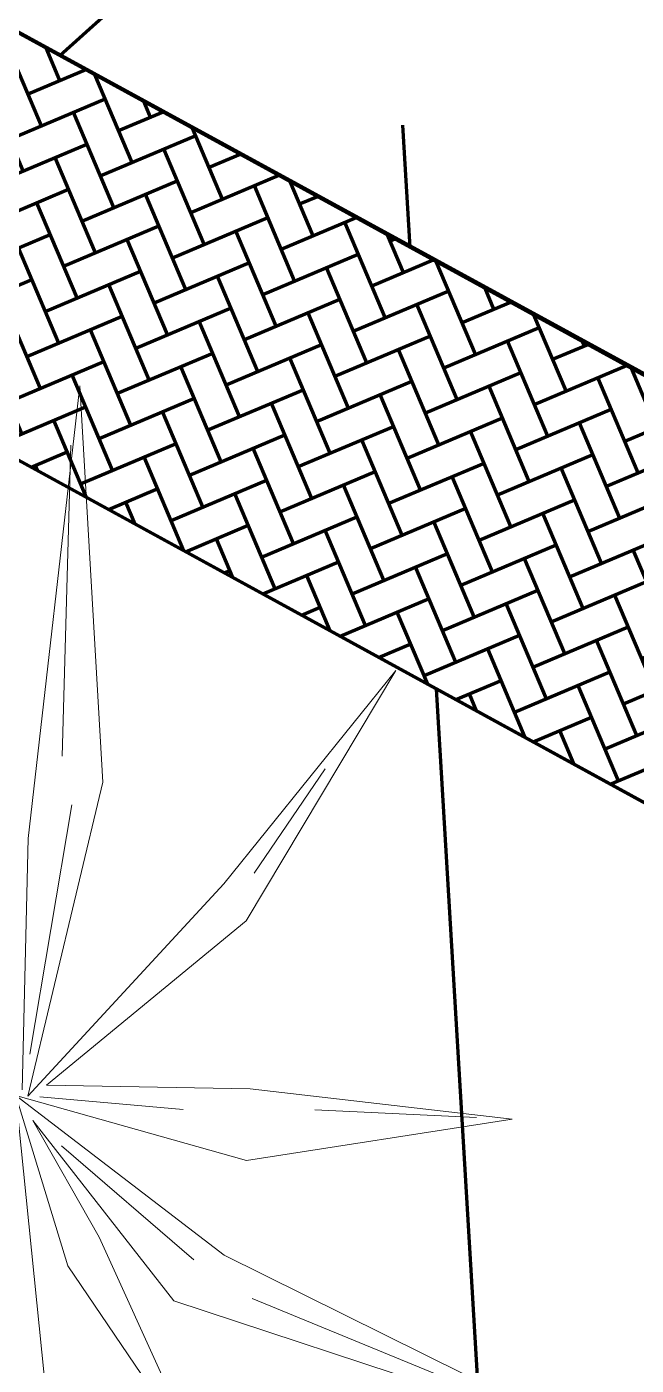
# Model space of a CAD drawing. Header units: millimetres. Extents: x 111 to 1506, y 14 to 566.
# Drawn here: x 213.53 to 216.78, y 117.57 to 124.71 of the extents above; entities that cross this region are included whole.
import ezdxf

# ---------------------------------------------------------------- set-up
doc = ezdxf.new("R2010")
doc.units = ezdxf.units.MM
doc.layers.add('G', color=254, linetype='Continuous', lineweight=5)
doc.layers.add('Trees', color=82, linetype='Continuous', lineweight=0)

# ---------------------------------------------------------------- blocks, each defined once
blk = doc.blocks.new('0Q62D')
at = {"color": 0, "linetype": 'ByBlock'}
for p, q in [((0.1, 0.29), (0.34, 0.61)), ((0.34, 0.61), (0.15, 0.24)), ((0.28, 0.34), (1, 0.54)), ((1, 0.54), (0.36, 0.26)), ((1, 0.54), (0.41, 0.33)), ((0.07, 0.48), (0, 0.01)), ((0.03, 0.05), (0.28, 0.34)), ((0, 0.01), (0.1, 0.29)), ((0.08, 0.09), (0.31, 0.27)), ((0.36, 0.26), (0, 0.01)), ((0.15, 0.24), (0.03, 0.05)), ((0, 0.01), (0.39, 0.1)), ((0.39, 0.1), (0.83, 0.01)), ((0, -0.42), (0.01, 0)), ((0.02, 0.01), (0.12, -0.52)), ((0.33, -0.36), (0.02, 0.01)), ((0.04, 0.01), (0.28, 0.02)), ((0.83, 0.01), (0.39, -0.02)), ((0.77, 0.01), (0.5, 0.01)), ((0.05, -0.01), (0.37, -0.3)), ((0.39, -0.02), (0.05, -0.01)), ((0.02, -0.06), (0.07, -0.48)), ((0.37, -0.3), (0.6, -0.73)), ((0.6, -0.73), (0.33, -0.36)), ((0.49, -0.56), (0.38, -0.38)), ((0.05, -1.18), (0, -0.42)), ((0.12, -0.52), (0.05, -1.18)), ((0.04, -1.08), (0.05, -0.56))]:
    blk.add_line(p, q, dxfattribs=at)
blk = doc.blocks.new('*E434321')
at = {"layer": 'Trees', "linetype": 'ByBlock', "xscale": -0.3276657665147431, "yscale": 0.3276657665147695, "zscale": 0.3276657665147513, "rotation": 77.65882791872079}
blk.add_blockref('0Q62D', (0.57083, -0.51709), dxfattribs=at)

msp = doc.modelspace()

# ---------------------------------------------------------------- hatches: boundary and pattern name
at = {"layer": 'G', "lineweight": 100, "ltscale": 1000}
h = msp.add_hatch(dxfattribs=at)
h.set_pattern_fill('AR-HBONE', color=256, scale=0.046, angle=-22.085228, style=0)
h.set_pattern_definition([(22.914772, (797.12783, 1599.99595), (0.097837146, 0.241122153), [0.552, -0.184]), (112.914772, (797.29731, 1600.0676), (0.097837146, 0.241122153), [0.552, -0.184])])
h.paths.add_polyline_path([(226.21222, 117.70512), (225.58665, 115.76739), (209.42328, 124.62156), (210.26501, 126.44088)])

# ---------------------------------------------------------------- linework, layer by layer
at = {"lineweight": 100, "ltscale": 1000}
for p, q in [((213.70609, 124.55589), (216.98034, 127.50136)), ((215.57343, 123.53297), (215.53462, 124.18318)), ((215.37277, 121.36247), (215.37277, 121.36247)), ((216.71919, 104.33819), (215.71415, 121.17547))]:
    msp.add_line(p, q, dxfattribs=at)
at = {"lineweight": 211, "ltscale": 1000}
for p, q in [((210.26501, 126.44088), (226.21222, 117.70512)), ((209.42328, 124.62156), (225.58665, 115.76739))]:
    msp.add_line(p, q, dxfattribs=at)
at = {"lineweight": 100, "ltscale": 1000}
for points in [[(226.21899, 117.72471), (210.26501, 126.44088), (221.19856, 150.07294), (235.50409, 146.48343), (226.21899, 117.72471)], [(210.26052, 126.43118), (210.26501, 126.44088), (226.21222, 117.70512)], [(225.72458, 115.71718), (218.21115, 93.87621), (203.07053, 96.74537), (204.83928, 105.65331), (205.02732, 106.60034), (205.09306, 106.93146), (205.39025, 108.42818), (205.61838, 109.61552), (205.62655, 109.67845), (207.96081, 121.46054), (209.42328, 124.62156), (225.58665, 115.76739)], [(225.58665, 115.76739), (225.58665, 115.76739), (209.42328, 124.62156)]]:
    msp.add_lwpolyline(points, dxfattribs=at)

# ---------------------------------------------------------------- block references
at = {"layer": 'Trees', "xscale": 9.742862912486911, "yscale": 9.742862912486911, "zscale": 9.742862912486911, "rotation": 99.61477346508465}
msp.add_blockref('*E434321', (209.43525, 112.71339), dxfattribs=at)

doc.saveas('drawing.dxf')
